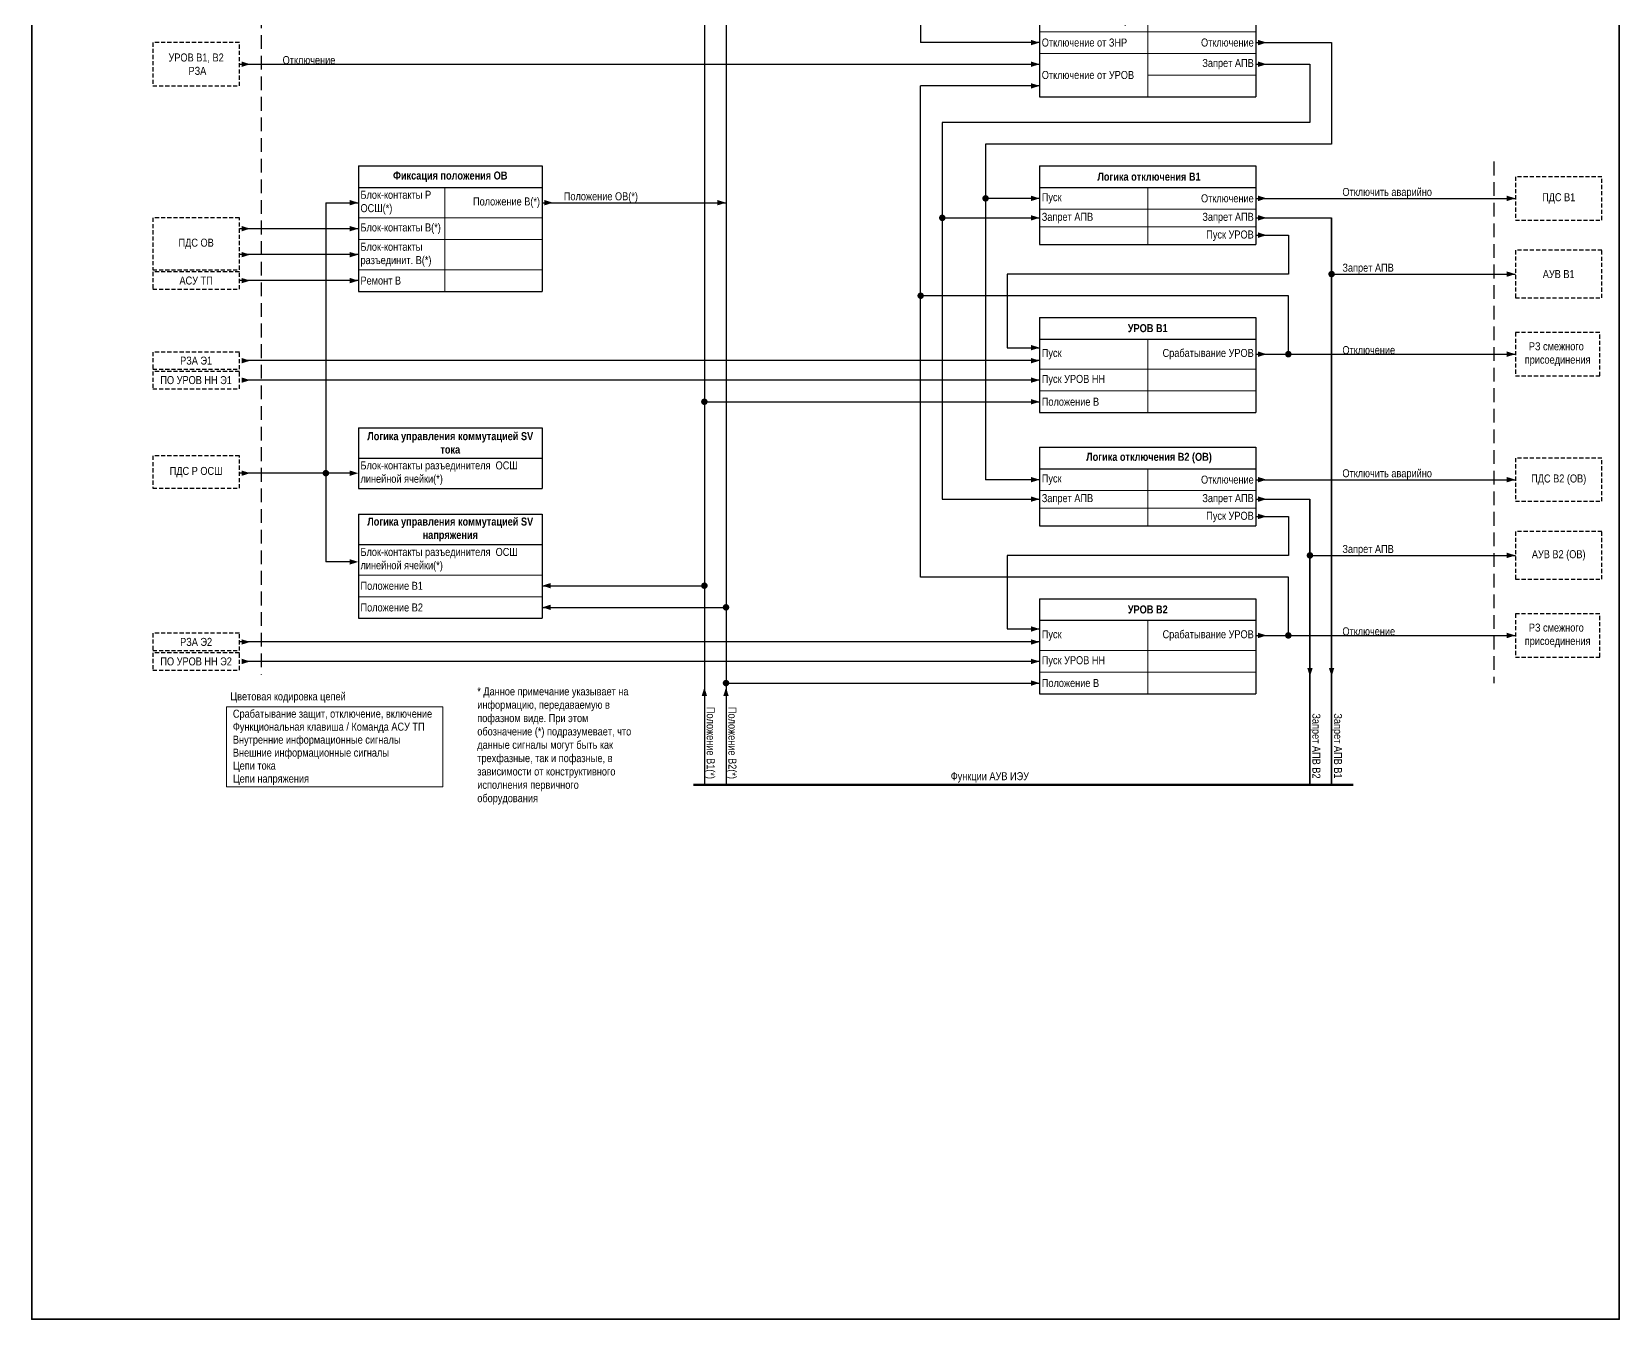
# Model space of a CAD drawing. Header units: millimetres. Extents: x -14593 to 14732, y -17400 to 5232.
# Drawn here: x 2959 to 3693, y -7016 to -6421 of the extents above; entities that cross this region are included whole.
import ezdxf
from ezdxf.enums import TextEntityAlignment as Align

# ---------------------------------------------------------------- set-up
doc = ezdxf.new("R2010")
doc.units = ezdxf.units.MM
doc.linetypes.add('штриховая2', pattern=[9.525, 6.35, -3.175])
for name, color, linetype, lineweight in [('Основная', 7, 'Continuous', 30), ('Отключение_включение', 1, 'Continuous', 30), ('Тонкая', 7, 'Continuous', 18), ('Цепи внешние', 84, 'Continuous', 30), ('Цепи внутренние', 5, 'Continuous', 30), ('Цепи ТН', 200, 'Continuous', 30), ('Цепи ТТ', 23, 'Continuous', 30), ('Цепь - ФК и АСУ', 132, 'Continuous', 30)]:
    doc.layers.add(name, color=color, linetype=linetype, lineweight=lineweight)
doc.layers.add('Рамка', color=8, linetype='Continuous', lineweight=35, plot=False)
doc.styles.add('Narrow', font='ARIALN.TTF')
doc.styles.add('Табл дан', font='ARIALN.TTF')
doc.styles.add('Табл загол', font='ARIALNB.TTF')

# ---------------------------------------------------------------- blocks, each defined once
blk = doc.blocks.new('*T391')
at = {"layer": 'Основная', "color": 0, "linetype": 'ByBlock', "lineweight": -2, "transparency": 16777216}
for p, q in [((0, 0), (100, 0)), ((0, 0), (0, -10)), ((100, 0), (100, -10))]:
    blk.add_line(p, q, dxfattribs=at)
at = {"layer": 'Основная', "color": 0, "linetype": 'ByBlock', "lineweight": 30, "transparency": 16777216}
for p, q in [((0, -10), (100, -10)), ((0, -10), (0, -70)), ((100, -10), (100, -70)), ((0, -70), (100, -70))]:
    blk.add_line(p, q, dxfattribs=at)
at = {"layer": 'Основная', "color": 0, "linetype": 'ByBlock', "lineweight": 18, "transparency": 16777216}
for p, q in [((50, -10), (50, -70)), ((0, -20), (100, -20)), ((0, -30), (100, -30)), ((0, -40), (100, -40)), ((0, -50), (100, -50)), ((50, -60), (100, -60))]:
    blk.add_line(p, q, dxfattribs=at)
at = {"layer": 'Основная', "color": 0, "transparency": 16777216, "char_height": 3.7}
for s, insert, width, attachment_point, style in [('{\\C256;Логика отключения}', (50, -5), 97, 5, 'Табл загол'), ('Пуск ТУ ОТФ', (99, -15), 48, 6, 'Табл дан'), ('Телеотключение', (1, -25), 48, 4, 'Табл дан'), ('Пуск ТО', (99, -25), 48, 6, 'Табл дан'), ('{\\C256;Отключение от защит}', (1, -35), 48, 4, 'Табл дан'), ('Останов ВЧ', (99, -35), 48, 6, 'Табл дан'), ('Отключение от ЗНР', (1, -45), 48, 4, 'Табл дан'), ('Отключение', (99, -45), 48, 6, 'Табл дан'), ('Отключение от УРОВ', (1, -60), 48, 4, 'Табл дан'), ('Запрет АПВ', (99, -55), 48, 6, 'Табл дан')]:
    blk.add_mtext(s, dxfattribs=dict(at, insert=insert, width=width, attachment_point=attachment_point, style=style))
blk = doc.blocks.new('Point')
at = {"layer": 'Основная', "color": 0, "const_width": 1.5}
blk.add_lwpolyline([(-0.75, 0, 1), (0.75, 0, 1)], format="xyb", close=True, dxfattribs=at)
blk = doc.blocks.new('*T392')
at = {"layer": 'Основная', "color": 0, "linetype": 'ByBlock', "lineweight": -2, "transparency": 16777216}
for p, q in [((0, 0), (100, 0)), ((0, 0), (0, -10)), ((100, 0), (100, -10))]:
    blk.add_line(p, q, dxfattribs=at)
at = {"layer": 'Основная', "color": 0, "linetype": 'ByBlock', "lineweight": 30, "transparency": 16777216}
for p, q in [((0, -10), (100, -10)), ((0, -10), (0, -44)), ((100, -10), (100, -44)), ((0, -44), (100, -44))]:
    blk.add_line(p, q, dxfattribs=at)
at = {"layer": 'Основная', "color": 0, "linetype": 'ByBlock', "lineweight": 18, "transparency": 16777216}
for p, q in [((50, -10), (50, -44)), ((0, -24), (100, -24)), ((0, -34), (100, -34))]:
    blk.add_line(p, q, dxfattribs=at)
at = {"layer": 'Основная', "color": 0, "transparency": 16777216, "char_height": 3.7}
for s, insert, width, attachment_point, style in [('{\\C256;УРОВ В1}', (50, -5), 97, 5, 'Табл загол'), ('{\\C256;Пуск}', (1, -17), 48, 4, 'Табл дан'), ('Срабатывание УРОВ', (99, -17), 48, 6, 'Табл дан'), ('Пуск УРОВ НН', (1, -29), 48, 4, 'Табл дан'), ('Положение В', (1, -39), 48, 4, 'Табл дан')]:
    blk.add_mtext(s, dxfattribs=dict(at, insert=insert, width=width, attachment_point=attachment_point, style=style))
blk = doc.blocks.new('*T393')
at = {"layer": 'Основная', "color": 0, "linetype": 'ByBlock', "lineweight": -2, "transparency": 16777216}
for p, q in [((0, 0), (100, 0)), ((0, 0), (0, -10)), ((100, 0), (100, -10))]:
    blk.add_line(p, q, dxfattribs=at)
at = {"layer": 'Основная', "color": 0, "linetype": 'ByBlock', "lineweight": 30, "transparency": 16777216}
for p, q in [((0, -10), (100, -10)), ((0, -10), (0, -36.33)), ((100, -10), (100, -36.33)), ((0, -36.33), (100, -36.33))]:
    blk.add_line(p, q, dxfattribs=at)
at = {"layer": 'Основная', "color": 0, "linetype": 'ByBlock', "lineweight": 18, "transparency": 16777216}
for p, q in [((50, -10), (50, -36.33)), ((0, -20), (100, -20)), ((0, -28.17), (100, -28.17))]:
    blk.add_line(p, q, dxfattribs=at)
at = {"layer": 'Основная', "color": 0, "transparency": 16777216, "char_height": 3.7}
for s, insert, width, attachment_point, style in [('{\\C256; Логика отключения В1}', (50, -5), 97, 5, 'Табл загол'), ('Пуск', (1, -15), 48, 4, 'Табл дан'), ('Отключение', (99, -15), 48, 6, 'Табл дан'), ('Запрет АПВ', (1, -24.08), 48, 4, 'Табл дан'), ('Запрет АПВ', (99, -24.08), 48, 6, 'Табл дан'), ('Пуск УРОВ', (99, -32.25), 48, 6, 'Табл дан')]:
    blk.add_mtext(s, dxfattribs=dict(at, insert=insert, width=width, attachment_point=attachment_point, style=style))
blk = doc.blocks.new('*T394')
at = {"layer": 'Основная', "color": 0, "linetype": 'ByBlock', "lineweight": -2, "transparency": 16777216}
for p, q in [((0, 0), (100, 0)), ((0, 0), (0, -10)), ((100, 0), (100, -10))]:
    blk.add_line(p, q, dxfattribs=at)
at = {"layer": 'Основная', "color": 0, "linetype": 'ByBlock', "lineweight": 30, "transparency": 16777216}
for p, q in [((0, -10), (100, -10)), ((0, -10), (0, -36.33)), ((100, -10), (100, -36.33)), ((0, -36.33), (100, -36.33))]:
    blk.add_line(p, q, dxfattribs=at)
at = {"layer": 'Основная', "color": 0, "linetype": 'ByBlock', "lineweight": 18, "transparency": 16777216}
for p, q in [((50, -10), (50, -36.33)), ((0, -20), (100, -20)), ((0, -28.17), (100, -28.17))]:
    blk.add_line(p, q, dxfattribs=at)
at = {"layer": 'Основная', "color": 0, "transparency": 16777216, "char_height": 3.7}
for s, insert, width, attachment_point, style in [('{\\C256; Логика отключения В2 (ОВ)}', (50, -5), 97, 5, 'Табл загол'), ('Пуск', (1, -15), 48, 4, 'Табл дан'), ('Отключение', (99, -15), 48, 6, 'Табл дан'), ('Запрет АПВ', (1, -24.08), 48, 4, 'Табл дан'), ('Запрет АПВ', (99, -24.08), 48, 6, 'Табл дан'), ('Пуск УРОВ', (99, -32.25), 48, 6, 'Табл дан')]:
    blk.add_mtext(s, dxfattribs=dict(at, insert=insert, width=width, attachment_point=attachment_point, style=style))
blk = doc.blocks.new('*T395')
at = {"layer": 'Основная', "color": 0, "linetype": 'ByBlock', "lineweight": -2, "transparency": 16777216}
for p, q in [((0, 0), (100, 0)), ((0, 0), (0, -10)), ((100, 0), (100, -10))]:
    blk.add_line(p, q, dxfattribs=at)
at = {"layer": 'Основная', "color": 0, "linetype": 'ByBlock', "lineweight": 30, "transparency": 16777216}
for p, q in [((0, -10), (100, -10)), ((0, -10), (0, -44)), ((100, -10), (100, -44)), ((0, -44), (100, -44))]:
    blk.add_line(p, q, dxfattribs=at)
at = {"layer": 'Основная', "color": 0, "linetype": 'ByBlock', "lineweight": 18, "transparency": 16777216}
for p, q in [((50, -10), (50, -44)), ((0, -24), (100, -24)), ((0, -34), (100, -34))]:
    blk.add_line(p, q, dxfattribs=at)
at = {"layer": 'Основная', "color": 0, "transparency": 16777216, "char_height": 3.7}
for s, insert, width, attachment_point, style in [('{\\C256;УРОВ В2}', (50, -5), 97, 5, 'Табл загол'), ('{\\C256;Пуск}', (1, -17), 48, 4, 'Табл дан'), ('Срабатывание УРОВ', (99, -17), 48, 6, 'Табл дан'), ('Пуск УРОВ НН', (1, -29), 48, 4, 'Табл дан'), ('Положение В', (1, -39), 48, 4, 'Табл дан')]:
    blk.add_mtext(s, dxfattribs=dict(at, insert=insert, width=width, attachment_point=attachment_point, style=style))
blk = doc.blocks.new('*T396')
at = {"layer": 'Основная', "color": 0, "linetype": 'ByBlock', "lineweight": -2, "transparency": 16777216}
for p, q in [((0, 0), (85, 0)), ((0, 0), (0, -14)), ((85, 0), (85, -14))]:
    blk.add_line(p, q, dxfattribs=at)
at = {"layer": 'Основная', "color": 0, "linetype": 'ByBlock', "lineweight": 30, "transparency": 16777216}
for p, q in [((0, -14), (85, -14)), ((0, -14), (0, -28.08)), ((85, -14), (85, -28.08)), ((0, -28.08), (85, -28.08))]:
    blk.add_line(p, q, dxfattribs=at)
at = {"layer": 'Основная', "color": 0, "transparency": 16777216, "char_height": 3.7}
for s, insert, width, attachment_point, style in [('Логика управления коммутацией SV тока', (42.5, -7), 82, 5, 'Табл загол'), ('Блок-контакты разъединителя  ОСШ линейной ячейки(*)', (1, -21.04), 83, 4, 'Табл дан')]:
    blk.add_mtext(s, dxfattribs=dict(at, insert=insert, width=width, attachment_point=attachment_point, style=style))
blk = doc.blocks.new('*T397')
at = {"layer": 'Основная', "color": 0, "linetype": 'ByBlock', "lineweight": -2, "transparency": 16777216}
for p, q in [((0, 0), (85, 0)), ((0, 0), (0, -14)), ((85, 0), (85, -14))]:
    blk.add_line(p, q, dxfattribs=at)
at = {"layer": 'Основная', "color": 0, "linetype": 'ByBlock', "lineweight": 30, "transparency": 16777216}
for p, q in [((0, -14), (85, -14)), ((0, -14), (0, -48.08)), ((85, -14), (85, -48.08)), ((0, -48.08), (85, -48.08))]:
    blk.add_line(p, q, dxfattribs=at)
at = {"layer": 'Основная', "color": 0, "linetype": 'ByBlock', "lineweight": 18, "transparency": 16777216}
for p, q in [((0, -28.08), (85, -28.08)), ((0, -38.08), (85, -38.08))]:
    blk.add_line(p, q, dxfattribs=at)
at = {"layer": 'Основная', "color": 0, "transparency": 16777216, "char_height": 3.7}
for s, insert, width, attachment_point, style in [('Логика управления коммутацией SV напряжения', (42.5, -7), 82, 5, 'Табл загол'), ('Блок-контакты разъединителя  ОСШ линейной ячейки(*)', (1, -21.04), 83, 4, 'Табл дан'), ('\\A1;Положение В1', (1, -33.08), 83, 4, 'Табл дан'), ('\\A1;Положение В2', (1, -43.08), 83, 4, 'Табл дан')]:
    blk.add_mtext(s, dxfattribs=dict(at, insert=insert, width=width, attachment_point=attachment_point, style=style))
blk = doc.blocks.new('*T398')
at = {"layer": 'Основная', "color": 0, "linetype": 'ByBlock', "lineweight": -2, "transparency": 16777216}
for p, q in [((0, 0), (85, 0)), ((0, 0), (0, -10)), ((85, 0), (85, -10))]:
    blk.add_line(p, q, dxfattribs=at)
at = {"layer": 'Основная', "color": 0, "linetype": 'ByBlock', "lineweight": 30, "transparency": 16777216}
for p, q in [((0, -10), (85, -10)), ((0, -10), (0, -58.04)), ((85, -10), (85, -58.04)), ((0, -58.04), (85, -58.04))]:
    blk.add_line(p, q, dxfattribs=at)
at = {"layer": 'Основная', "color": 0, "linetype": 'ByBlock', "lineweight": 18, "transparency": 16777216}
for p, q in [((40, -10), (40, -58.04)), ((0, -24.02), (85, -24.02)), ((0, -34.02), (85, -34.02)), ((0, -48.04), (85, -48.04))]:
    blk.add_line(p, q, dxfattribs=at)
at = {"layer": 'Основная', "color": 0, "transparency": 16777216, "char_height": 3.7}
for s, insert, width, attachment_point, style in [('Фиксация положения ОВ', (42.5, -5), 82, 5, 'Табл загол'), ('Блок-контакты Р  ОСШ(*)', (1, -17.01), 38, 4, 'Табл дан'), ('\\A1;Положение В(*)', (84, -17.01), 43, 6, 'Табл дан'), ('Блок-контакты В(*)', (1, -29.02), 38, 4, 'Табл дан'), ('Блок-контакты разъединит. В(*)', (1, -41.03), 38, 4, 'Табл дан'), ('Ремонт В', (1, -53.04), 38, 4, 'Табл дан')]:
    blk.add_mtext(s, dxfattribs=dict(at, insert=insert, width=width, attachment_point=attachment_point, style=style))

msp = doc.modelspace()

# ---------------------------------------------------------------- linework, layer by layer
at = {"layer": 'Отключение_включение'}
for points in [[(3370, -6356), (3370, -6426)], [(3560, -6426), (3560, -6473)], [(3055, -6436), (3425, -6436)], [(3425, -6446), (3370, -6446)], [(3370, -6673), (3370, -6446)], [(3560, -6473), (3400, -6473)], [(3400, -6473), (3400, -6498)], [(3425, -6498), (3400, -6498)], [(3400, -6498), (3400, -6628)], [(3525, -6498), (3645, -6498)], [(3540, -6543), (3370, -6543)], [(3540, -6570), (3540, -6543)], [(3425, -6628), (3400, -6628)], [(3525, -6628), (3645, -6628)], [(3540, -6673), (3370, -6673)], [(3540, -6700), (3540, -6673)]]:
    msp.add_lwpolyline(points, dxfattribs=at)
at = {"layer": 'Отключение_включение', "ltscale": 0.3}
for points in [[(3425, -6426), (3370, -6426)], [(3525, -6426), (3560, -6426)], [(3525, -6570), (3645, -6570)], [(3525, -6700), (3645, -6700)]]:
    msp.add_lwpolyline(points, dxfattribs=at)
for points in [[(3425, -6426, 0, 2.5, 0), (3421, -6426, 0, 0, 0)], [(3530, -6426, 0, 2.5, 0), (3526, -6426, 0, 0, 0)], [(3060, -6436, 0, 2.5, 0), (3056, -6436, 0, 0, 0)], [(3425, -6436, 0, 2.5, 0), (3421, -6436, 0, 0, 0)], [(3425, -6446, 0, 2.5, 0), (3421, -6446, 0, 0, 0)], [(3425, -6498, 0, 2.5, 0), (3421, -6498, 0, 0, 0)], [(3530, -6498, 0, 2.5, 0), (3526, -6498, 0, 0, 0)], [(3645, -6498, 0, 2.5, 0), (3641, -6498, 0, 0, 0)], [(3530, -6570, 0, 2.5, 0), (3526, -6570, 0, 0, 0)], [(3645, -6570, 0, 2.5, 0), (3641, -6570, 0, 0, 0)], [(3425, -6628, 0, 2.5, 0), (3421, -6628, 0, 0, 0)], [(3530, -6628, 0, 2.5, 0), (3526, -6628, 0, 0, 0)], [(3645, -6628, 0, 2.5, 0), (3641, -6628, 0, 0, 0)], [(3530, -6700, 0, 2.5, 0), (3526, -6700, 0, 0, 0)], [(3645, -6700, 0, 2.5, 0), (3641, -6700, 0, 0, 0)]]:
    msp.add_lwpolyline(points, format="xyseb", dxfattribs=at)
at = {"layer": 'Рамка', "color": 1}
msp.add_lwpolyline([(2959, -5719), (3693, -5719), (3693, -7016), (2959, -7016)], close=True, dxfattribs=at)
at = {"layer": 'Тонкая', "ltscale": 0.3}
msp.add_lwpolyline([(3049, -6733), (3149, -6733), (3149, -6770), (3049, -6770)], close=True, dxfattribs=at)
at = {"layer": 'Цепи внешние', "linetype": 'штриховая2', "ltscale": 0.3}
for points in [[(3055, -6426), (3015, -6426), (3015, -6446), (3055, -6446)], [(3685, -6488), (3645, -6488), (3645, -6508), (3685, -6508)], [(3055, -6507), (3015, -6507), (3015, -6531), (3055, -6531)], [(3685, -6522), (3645, -6522), (3645, -6544), (3685, -6544)], [(3055, -6532), (3015, -6532), (3015, -6540), (3055, -6540)], [(3684, -6560), (3645, -6560), (3645, -6580), (3684, -6580)], [(3055, -6569), (3015, -6569), (3015, -6577), (3055, -6577)], [(3055, -6578), (3015, -6578), (3015, -6586), (3055, -6586)], [(3055, -6617), (3015, -6617), (3015, -6632), (3055, -6632)], [(3685, -6618), (3645, -6618), (3645, -6638), (3685, -6638)], [(3685, -6652), (3645, -6652), (3645, -6674), (3685, -6674)], [(3684, -6690), (3645, -6690), (3645, -6710), (3684, -6710)], [(3055, -6699), (3015, -6699), (3015, -6707), (3055, -6707)], [(3055, -6708), (3015, -6708), (3015, -6716), (3055, -6716)]]:
    msp.add_lwpolyline(points, close=True, dxfattribs=at)
at = {"layer": 'Цепи внешние'}
for points in [[(3095, -6500), (3095, -6666)], [(3095, -6500), (3110, -6500)], [(3110, -6512), (3055, -6512)], [(3110, -6524), (3055, -6524)], [(3110, -6536), (3055, -6536)], [(3425, -6573), (3056.23, -6573)], [(3425, -6582), (3056.23, -6582)], [(3108, -6625), (3055, -6625)], [(3108, -6666), (3095, -6666)], [(3425, -6703), (3055, -6703)], [(3425, -6712), (3056.23, -6712)]]:
    msp.add_lwpolyline(points, dxfattribs=at)
at = {"layer": 'Цепи внешние', "ltscale": 0.3}
for points in [[(3110, -6500, 0, 2.5, 0), (3106, -6500, 0, 0, 0)], [(3060, -6512, 0, 2.5, 0), (3056, -6512, 0, 0, 0)], [(3110, -6512, 0, 2.5, 0), (3106, -6512, 0, 0, 0)], [(3060, -6524, 0, 2.5, 0), (3056, -6524, 0, 0, 0)], [(3110, -6524, 0, 2.5, 0), (3106, -6524, 0, 0, 0)], [(3645, -6533, 0, 2.5, 0), (3641, -6533, 0, 0, 0)], [(3060, -6536, 0, 2.5, 0), (3056, -6536, 0, 0, 0)], [(3110, -6536, 0, 2.5, 0), (3106, -6536, 0, 0, 0)], [(3060, -6573, 0, 2.5, 0), (3056, -6573, 0, 0, 0)], [(3425, -6573, 0, 2.5, 0), (3421, -6573, 0, 0, 0)], [(3060, -6582, 0, 2.5, 0), (3056, -6582, 0, 0, 0)], [(3425, -6582, 0, 2.5, 0), (3421, -6582, 0, 0, 0)], [(3060, -6625, 0, 2.5, 0), (3056, -6625, 0, 0, 0)], [(3110, -6625, 0, 2.5, 0), (3106, -6625, 0, 0, 0)], [(3645, -6663, 0, 2.5, 0), (3641, -6663, 0, 0, 0)], [(3110, -6666, 0, 2.5, 0), (3106, -6666, 0, 0, 0)], [(3060, -6703, 0, 2.5, 0), (3056, -6703, 0, 0, 0)], [(3425, -6703, 0, 2.5, 0), (3421, -6703, 0, 0, 0)], [(3060, -6712, 0, 2.5, 0), (3056, -6712, 0, 0, 0)], [(3425, -6712, 0, 2.5, 0), (3421, -6712, 0, 0, 0)]]:
    msp.add_lwpolyline(points, format="xyseb", dxfattribs=at)
for points in [[(3560, -6533), (3645, -6533)], [(3550, -6663), (3645, -6663)]]:
    msp.add_lwpolyline(points, dxfattribs=at)
at = {"layer": 'Цепи внутренние', "linetype": 'штриховая2'}
for points in [[(3065, -5832), (3065, -6718)], [(3635, -6481), (3635, -6722)]]:
    msp.add_lwpolyline(points, dxfattribs=at)
at = {"layer": 'Цепи внутренние', "ltscale": 0.3}
for points in [[(3280, -6395), (3280, -6769)], [(3270, -6405), (3270, -6769)]]:
    msp.add_lwpolyline(points, dxfattribs=at)
for points in [[(3530, -6436, 0, 2.5, 0), (3526, -6436, 0, 0, 0)], [(3200, -6500, 0, 2.5, 0), (3196, -6500, 0, 0, 0)], [(3280, -6500, 0, 2.5, 0), (3276, -6500, 0, 0, 0)], [(3425, -6507, 0, 2.5, 0), (3421, -6507, 0, 0, 0)], [(3530, -6507, 0, 2.5, 0), (3526, -6507, 0, 0, 0)], [(3530, -6515, 0, 2.5, 0), (3526, -6515, 0, 0, 0)], [(3425, -6567, 0, 2.5, 0), (3421, -6567, 0, 0, 0)], [(3425, -6592, 0, 2.5, 0), (3421, -6592, 0, 0, 0)], [(3425, -6637, 0, 2.5, 0), (3421, -6637, 0, 0, 0)], [(3530, -6637, 0, 2.5, 0), (3526, -6637, 0, 0, 0)], [(3530, -6645, 0, 2.5, 0), (3526, -6645, 0, 0, 0)], [(3195, -6677, 0, 2.5, 0), (3199, -6677, 0, 0, 0)], [(3195, -6687, 0, 2.5, 0), (3199, -6687, 0, 0, 0)], [(3425, -6697, 0, 2.5, 0), (3421, -6697, 0, 0, 0)], [(3550, -6719, 0, 2.5, 0), (3550, -6715, 0, 0, 0)], [(3560, -6719, 0, 2.5, 0), (3560, -6715, 0, 0, 0)], [(3270, -6724, 0, 2.5, 0), (3270, -6728, 0, 0, 0)], [(3280, -6724, 0, 2.5, 0), (3280, -6728, 0, 0, 0)], [(3425, -6722, 0, 2.5, 0), (3421, -6722, 0, 0, 0)]]:
    msp.add_lwpolyline(points, format="xyseb", dxfattribs=at)
at = {"layer": 'Цепи внутренние'}
for points in [[(3525, -6436), (3550, -6436)], [(3550, -6436), (3550, -6463)], [(3550, -6463), (3380, -6463)], [(3380, -6463), (3380, -6507)], [(3195, -6500), (3280, -6500)], [(3380, -6507), (3425, -6507)], [(3380, -6507), (3380, -6637)], [(3525, -6507), (3560, -6507)], [(3560, -6507), (3560, -6769)], [(3560, -6769), (3560, -6507)], [(3525, -6515), (3540, -6515)], [(3540, -6515), (3540, -6533)], [(3540, -6533), (3410, -6533)], [(3410, -6533), (3410, -6567)], [(3410, -6567), (3425, -6567)], [(3270, -6592), (3425, -6592)], [(3380, -6637), (3425, -6637)], [(3525, -6637), (3550, -6637)], [(3550, -6637), (3550, -6769)], [(3550, -6769), (3550, -6637)], [(3525, -6645), (3540, -6645)], [(3540, -6645), (3540, -6663)], [(3540, -6663), (3410, -6663)], [(3410, -6663), (3410, -6697)], [(3195, -6677), (3270, -6677)], [(3195, -6687), (3280, -6687)], [(3410, -6697), (3425, -6697)], [(3280, -6722), (3310, -6722), (3310, -6722)], [(3310, -6722), (3425, -6722)]]:
    msp.add_lwpolyline(points, dxfattribs=at)
at = {"layer": 'Цепи внутренние', "lineweight": 60}
msp.add_lwpolyline([(3265, -6769), (3570, -6769)], dxfattribs=at)

# ---------------------------------------------------------------- block references
for name, p in [('*T391', (3425, -6381)), ('*T398', (3110, -6482.97)), ('*T393', (3425, -6483)), ('*T392', (3425, -6553)), ('*T396', (3110, -6604)), ('*T394', (3425, -6613)), ('*T397', (3110, -6644)), ('*T395', (3425, -6683))]:
    msp.add_blockref(name, p)
at = {"layer": 'Отключение_включение'}
for p in [(3400, -6498), (3370, -6543), (3540, -6570), (3540, -6700)]:
    msp.add_blockref('Point', p, dxfattribs=at)
at = {"layer": 'Цепи внешние'}
for p in [(3560, -6533), (3095, -6625), (3550, -6663)]:
    msp.add_blockref('Point', p, dxfattribs=at)
at = {"layer": 'Цепи внутренние'}
for p in [(3380, -6507), (3270, -6592), (3270, -6677), (3280, -6687), (3280, -6722)]:
    msp.add_blockref('Point', p, dxfattribs=at)

# ---------------------------------------------------------------- texts
at = {"layer": 'Основная', "style": 'Narrow'}
msp.add_text('Цветовая кодировка цепей', height=3.7, dxfattribs=at).set_placement((3077.5, -6730), align=Align.CENTER)
at = {"layer": 'Основная', "char_height": 3.7, "style": 'Narrow'}
for s, insert, width, attachment_point in [('УРОВ В1, В2\\P РЗА', (3035, -6436), 40, 5), ('Отключение', (3075, -6436), 65, 7), ('Положение ОВ(*)', (3205, -6500), 65, 7), ('Отключить аварийно', (3565, -6498), 124, 7), ('ПДС В1', (3665, -6498), 40, 5), ('ПДС ОВ', (3035, -6519), 40, 5), ('Запрет АПВ', (3565, -6533), 64, 7), ('АУВ В1', (3665, -6533), 40, 5), ('АСУ ТП', (3035, -6536), 40, 5), ('Отключение', (3565, -6570), 105, 7), ('РЗ смежного  присоединения ', (3664.5, -6570), 39, 5), ('РЗА Э1', (3035, -6573), 40, 5), ('ПО УРОВ НН Э1', (3035, -6582), 40, 5), ('ПДС Р ОСШ', (3035, -6624.5), 40, 5), ('Отключить аварийно', (3565, -6628), 124, 7), ('ПДС В2 (ОВ)', (3665, -6628), 40, 5), ('Запрет АПВ', (3565, -6663), 64, 7), ('АУВ В2 (ОВ)', (3665, -6663), 40, 5), ('РЗА Э2', (3035, -6703), 40, 5), ('Отключение', (3565, -6700), 105, 7), ('РЗ смежного  присоединения ', (3664.5, -6700), 39, 5), ('ПО УРОВ НН Э2', (3035, -6712), 40, 5), ('* Данное примечание указывает на информацию, передаваемую в пофазном виде. При этом обозначение (*) подразумевает, что данные сигналы могут быть как трехфазные, так и пофазные, в зависимости от конструктивного исполнения первичного оборудования', (3165, -6724), 75.9096, 1), ('Функции АУВ ИЭУ', (3402, -6768), 55, 8)]:
    msp.add_mtext(s, dxfattribs=dict(at, insert=insert, width=width, attachment_point=attachment_point))
at = {"layer": 'Основная', "char_height": 3.7, "width": 65, "attachment_point": 7, "rotation": 270, "style": 'Narrow'}
for s, insert in [('Положение В1(*)', (3270, -6733)), ('Положение В2(*)', (3280, -6733)), ('Запрет АПВ В2', (3550, -6736)), ('Запрет АПВ В1', (3560, -6736))]:
    msp.add_mtext(s, dxfattribs=dict(at, insert=insert))
at = {"layer": 'Отключение_включение', "style": 'Narrow'}
msp.add_text('Срабатывание защит, отключение, включение', height=3.7, dxfattribs=at).set_placement((3052, -6738))
at = {"layer": 'Цепи внешние', "style": 'Narrow'}
msp.add_text('Внешние информационные сигналы', height=3.7, dxfattribs=at).set_placement((3052, -6756))
at = {"layer": 'Цепи внутренние', "style": 'Narrow'}
msp.add_text('Внутренние информационные сигналы', height=3.7, dxfattribs=at).set_placement((3052, -6750))
at = {"layer": 'Цепи ТН', "style": 'Narrow'}
msp.add_text('Цепи напряжения', height=3.7, dxfattribs=at).set_placement((3052, -6768))
at = {"layer": 'Цепи ТТ', "style": 'Narrow'}
msp.add_text('Цепи тока', height=3.7, dxfattribs=at).set_placement((3052, -6762))
at = {"layer": 'Цепь - ФК и АСУ', "style": 'Narrow'}
msp.add_text('Функциональная клавиша / Команда АСУ ТП', height=3.7, dxfattribs=at).set_placement((3052, -6744))

doc.saveas('drawing.dxf')
